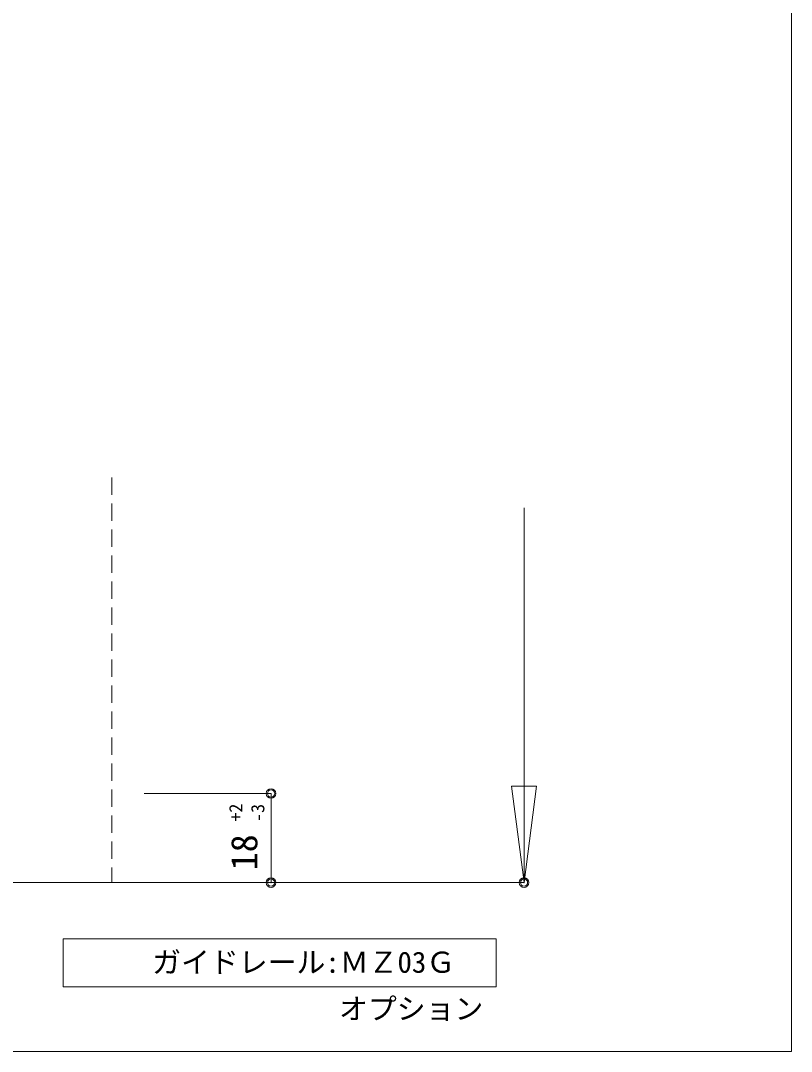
# Model space of a CAD drawing. Units: millimetres on the paper, enlarged 5 times, with parts at other scales. Extents: x -992 to 1008, y -685 to 700.
# Drawn here: x -69.5 to 197.5, y -26.2 to 330.6 of the extents above; entities that cross this region are included whole.
import ezdxf
from ezdxf.enums import TextEntityAlignment as Align

# ---------------------------------------------------------------- set-up
doc = ezdxf.new("R2010")
doc.units = ezdxf.units.MM
doc.header["$LTSCALE"] = 5
doc.header["$PDMODE"] = 32
doc.header["$PDSIZE"] = 2.5
doc.linetypes.add('DASHED1', pattern=[1.8, 1.2, -0.6])
doc.linetypes.add('DOUBLE_CHAIN1', pattern=[8.8, 5, -1, 0.6, -0.6, 0.6, -1])
for name, color, linetype, lineweight in [('1-0_H-SYM', 7, 'Continuous', 20), ('1-1_0', 7, 'Continuous', 20), ('2-0_18', 7, 'Continuous', 18)]:
    doc.layers.add(name, color=color, linetype=linetype, lineweight=lineweight)
doc.styles.add('ＭＳ ゴシック', font='')
doc.styles.get('ＭＳ ゴシック').set_extended_font_data('MS Gothic')

msp = doc.modelspace()

# ---------------------------------------------------------------- linework, layer by layer
at = {"layer": '1-0_H-SYM'}
msp.add_line((197.5, 675), (197.5, -26.25), dxfattribs=at)
msp.add_lwpolyline([(197.5, -26.25), (-967.5, -26.25), (-967.5, 675)], dxfattribs=at)
at = {"layer": '1-1_0'}
msp.add_line((197.5, -26.25), (197.5, 675), dxfattribs=at)
msp.add_lwpolyline([(197.5, -26.25), (-967.5, -26.25), (-967.5, 675)], dxfattribs=at)
at = {"layer": '2-0_18', "linetype": 'DASHED1', "lineweight": 20}
msp.add_line((-37.89, 172.428), (-37.89, 32.195), dxfattribs=at)
at = {"layer": '2-0_18', "color": 4}
for p, q in [((104.9, 161.973), (104.9, 32.195)), ((100.567, 65.528), (109.234, 65.528)), ((104.9, 32.195), (100.567, 65.528)), ((109.234, 65.528), (104.9, 32.195)), ((15.618, 32.195), (104.9, 32.195))]:
    msp.add_line(p, q, dxfattribs=at)
at = {"layer": '2-0_18', "lineweight": 20}
msp.add_line((-291.223, 32.195), (17.59, 32.195), dxfattribs=at)
at = {"layer": '2-0_18', "linetype": 'DOUBLE_CHAIN1'}
msp.add_line((15.618, 32.195), (25.566, 32.195), dxfattribs=at)
at = {"layer": '2-0_18', "color": 4}
msp.add_lwpolyline([(-26.621, 63.029), (17.285, 63.029), (17.285, 32.195)], dxfattribs=at)
at = {"layer": '2-0_18'}
msp.add_lwpolyline([(-54.744, -3.9), (95.256, -3.9), (95.256, 12.766), (-54.744, 12.766)], close=True, dxfattribs=at)
at = {"layer": '2-0_18', "color": 4}
for centre in [(17.285, 63.029), (17.285, 32.195), (104.9, 32.195)]:
    msp.add_circle(centre, 1.667, dxfattribs=at)
for p in [(17.285, 63.029), (17.285, 32.195)]:
    msp.add_point(p, dxfattribs=at)
at = {"layer": '2-0_18', "color": 5}
for p in [(17.285, 63.029), (17.285, 32.195), (104.9, 32.195)]:
    msp.add_point(p, dxfattribs=at)

# ---------------------------------------------------------------- texts
at = {"layer": '2-0_18', "style": 'ＭＳ ゴシック'}
for s, height, p in [('+2', 4.582, (8.731, 53.295)), ('-3', 4.582, (16.342, 53.189)), ('18', 9.164, (15.301, 36.434))]:
    msp.add_text(s, height=height, rotation=90, dxfattribs=at).set_placement(p, align=Align.BOTTOM_LEFT)
for s, p in [('ガイドレール:ＭＺ03Ｇ', (-23.909, -1.24)), ('オプション', (40.805, -17.333))]:
    msp.add_text(s, height=7.331, dxfattribs=at).set_placement(p, align=Align.BOTTOM_LEFT)

doc.saveas('drawing.dxf')
